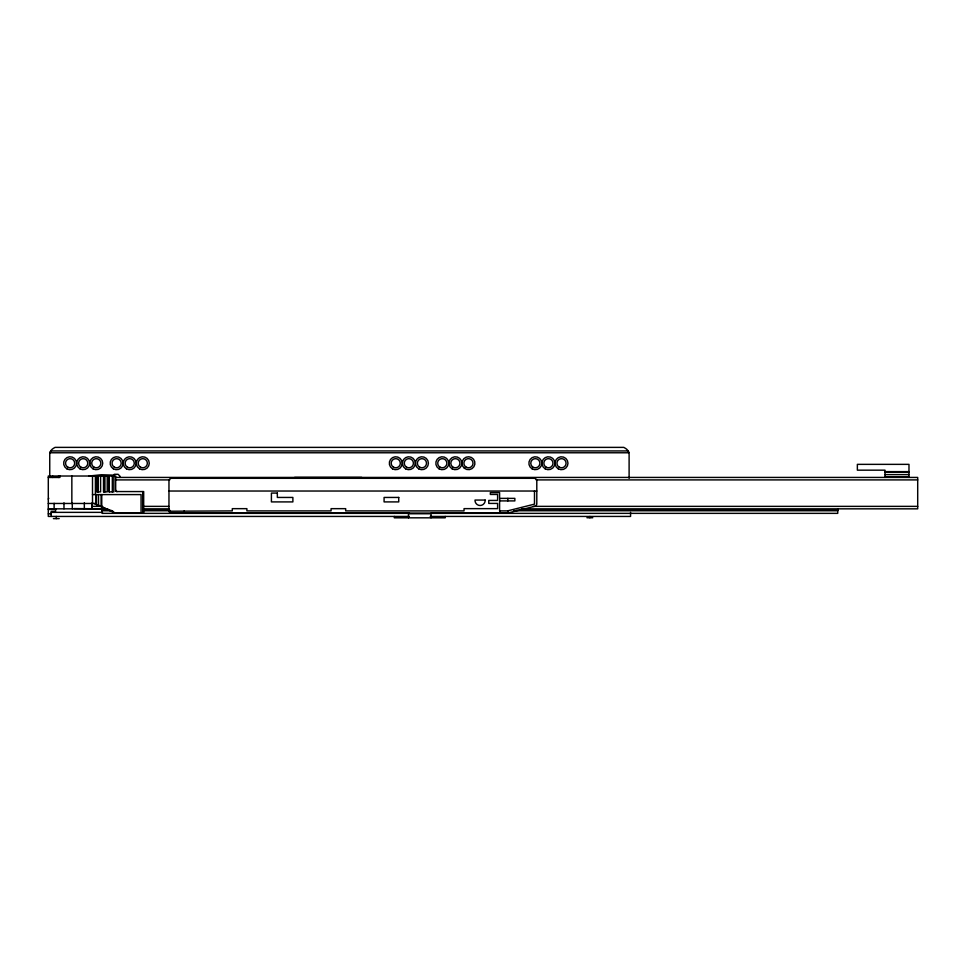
<?xml version="1.0" encoding="UTF-8"?>
<svg xmlns="http://www.w3.org/2000/svg" width="966" height="966" viewBox="0 0 966 966"><rect width="100%" height="100%" fill="white"/><g stroke="black" fill="none" stroke-linecap="round" stroke-linejoin="round"><path stroke-width="1.45" d="M116.113 491.163A1.521 1.473 88.9 0 0 116.85 491.549L143.68 491.573L143.68 512.91L114.809 512.91A199.491 11.942 24.1 0 0 101.756 506.884L96.443 504.638L96.443 494.592M115.92 490.945A1.413 1.364 90 0 1 115.678 490.124L115.691 476.021L48.3 476.021L48.3 516.436L409.282 516.436M48.3 499.096L48.783 498.263M89.005 476.021L101.406 474.741L114.29 475.175L114.29 474.294L118.081 474.294L119.929 476.141L119.977 477.433M294.582 477.433L361.755 477.433M884.989 471.625L908.982 471.625M884.989 472.084L908.982 472.084M884.989 474.596L908.982 474.596M884.989 476.709L908.982 476.709M48.3 477.47L59.928 477.47L59.928 476.021M115.473 477.433L917.7 477.433L917.7 508.84L521.411 508.84M115.449 479.909L169.738 479.909M536.178 479.909L917.7 479.909M168.965 491.03L536.794 491.03M92.47 494.592L141.072 494.592L141.072 512.91M48.3 503.467L94.68 503.467M91.975 506.365L102.517 506.365M143.197 506.365L168.821 506.365M533.461 506.365L917.7 506.365M48.3 508.828L107.902 508.828M107.033 508.84L73.887 508.575M143.197 508.84L168.821 508.84M48.3 509.456L55.847 509.456M111.138 510.302L102.094 510.302L102.094 513.357L409.62 513.357M142.799 510.302L169.931 510.302M516.653 510.302L837.739 510.302M102.094 510.736L112.648 510.736M142.799 510.736L169.931 510.736M513.634 510.736L837.739 510.736M51.21 512.366L102.505 512.366M430.715 513.357L837.739 513.357L837.739 508.768M48.3 513.827L51.319 513.827M430.232 516.436L630.569 516.436L630.569 512.366M586.954 517.752L592.762 517.752M53.384 518.621L59.204 518.621M93.859 503.467L96.443 504.638M908.982 477.433L908.982 464.356L857.361 464.356L857.361 470.164L884.989 470.164L884.989 477.433M629.107 478.339L629.107 454.648A7.269 7.269 0 0 0 625.473 448.357L623.795 447.379L55.074 447.379L53.384 448.357A7.269 7.269 0 0 0 49.749 454.648L49.749 476.866M589.852 516.436L589.852 517.752M536.794 503.745L536.794 480.923A2.62 2.62 0 0 0 534.174 478.315L171.586 478.315A2.62 2.62 0 0 0 168.965 480.923L168.965 510.446A2.62 2.62 0 0 0 171.586 513.055L507.718 513.055L534.814 506.281A2.62 2.62 0 0 0 536.698 504.433M534.488 491.03L534.488 504.143L507.452 510.905L499.591 510.905L499.591 500.907L514.854 500.907L514.854 498.371L499.591 498.371L499.591 492.6L490.342 492.6L490.342 494.447L497.611 494.447L497.611 500.436L488.76 500.436L488.76 503.419L497.611 503.419L497.611 508.635L464.042 508.635L464.042 510.905L345.683 510.905L345.683 508.659L331.072 508.659L331.072 510.905L246.898 510.905L246.898 508.659L232.287 508.659L232.287 510.905L169.086 511.231A2.669 2.584 -90 0 0 170.897 512.958M507.862 498.371L507.862 500.907M507.862 510.797L507.862 513.018M499.724 498.371L499.724 500.907M499.724 510.905L499.724 513.055M445.205 516.436L445.205 517.824L394.321 517.824L394.321 516.436M431.029 517.824L431.029 513.743L408.485 513.743L408.485 517.824M184.156 510.905L184.156 513.055M142.714 491.573L142.714 512.91M113.879 476.021L113.879 491.887L109.001 491.887L109.001 476.021M112.334 476.021L112.334 491.887M109.218 476.021L109.218 491.887M107.238 476.021L107.238 491.887L103.519 491.887L103.519 476.021M104.92 476.021L104.92 491.887M103.833 476.021L103.833 491.887M101.756 494.592L101.756 506.884M101.104 494.592L101.104 506.582M100.597 476.021L100.597 491.887L96.878 491.887L96.878 476.021M98.508 494.592L98.508 505.496M98.278 476.021L98.278 491.887M97.192 476.021L97.192 491.887M96.032 494.592L96.032 504.445M95.405 476.021L95.405 494.592M92.507 476.021L92.507 503.467M92.181 503.081L92.181 508.828M91.842 503.322L91.842 508.828M84.332 502.803L84.332 508.828M72.293 502.863L72.293 508.828M71.846 476.021L71.846 503.467M63.985 502.863L63.985 508.828M58.479 476.021L58.479 477.47M56.294 516.436L56.294 518.621M55.569 508.828L55.569 511.425L51.21 511.425L51.21 516.436M54.12 503.322L54.12 508.828M52.659 476.021L52.659 477.47M117.127 491.573A1.461 1.449 -90 0 1 115.666 490.124M109.037 510.06A202.655 12.135 24.1 0 1 115.208 512.91M97.252 504.638A203.029 12.16 24.1 0 1 107.492 509.336M628.093 450.941L50.775 450.941A9.008 7.873 0 0 0 50.003 452.776L628.866 452.776A9.008 7.873 0 0 0 628.093 450.941M277.339 493.071L271.41 493.071L271.41 501.909L292.879 501.909L292.879 497.442L277.339 497.442L277.339 493.071M398.741 497.442L384.082 497.442L384.082 501.909L398.741 501.909L398.741 497.442M485.174 500.062L475.018 500.062A5.084 5.084 0 0 0 480.09 505.496A5.084 5.084 0 0 0 485.174 500.062M532.459 466.783A4.576 4.576 0 0 0 539.861 463.946A4.576 4.576 0 0 0 533.703 458.947A4.576 4.576 0 0 0 532.459 466.783M532.109 468.836A6.472 6.472 0 0 0 541.805 463.233A6.472 6.472 0 0 0 532.109 457.63A6.472 6.472 0 0 0 532.109 468.836M418.701 468.836A6.472 6.472 0 0 0 428.409 463.233A6.472 6.472 0 0 0 418.701 457.63A6.472 6.472 0 0 0 418.701 468.836M419.655 467.194A4.576 4.576 0 0 0 426.513 463.233A4.576 4.576 0 0 0 419.655 459.261A4.576 4.576 0 0 0 419.655 467.194M139.563 468.836A6.472 6.472 0 0 0 149.271 463.233A6.472 6.472 0 0 0 139.563 457.63A6.472 6.472 0 0 0 139.563 468.836M140.505 467.194A4.576 4.576 0 0 0 147.375 463.233A4.576 4.576 0 0 0 140.505 459.261A4.576 4.576 0 0 0 140.505 467.194M127.427 467.194A4.576 4.576 0 0 0 134.298 463.233A4.576 4.576 0 0 0 127.427 459.261A4.576 4.576 0 0 0 127.427 467.194M126.486 468.836A6.472 6.472 0 0 0 136.182 463.233A6.472 6.472 0 0 0 126.486 457.63A6.472 6.472 0 0 0 126.486 468.836M114.338 467.194A4.576 4.576 0 0 0 121.209 463.233A4.576 4.576 0 0 0 114.338 459.261A4.576 4.576 0 0 0 114.338 467.194M113.396 468.836A6.472 6.472 0 0 0 123.105 463.233A6.472 6.472 0 0 0 113.396 457.63A6.472 6.472 0 0 0 113.396 468.836M93.992 467.194A4.576 4.576 0 0 0 100.862 463.233A4.576 4.576 0 0 0 93.992 459.261A4.576 4.576 0 0 0 93.992 467.194M93.038 468.836A6.472 6.472 0 0 0 102.746 463.233A6.472 6.472 0 0 0 93.038 457.63A6.472 6.472 0 0 0 93.038 468.836M80.903 467.194A4.576 4.576 0 0 0 87.773 463.233A4.576 4.576 0 0 0 80.903 459.261A4.576 4.576 0 0 0 80.903 467.194M79.961 468.836A6.472 6.472 0 0 0 89.657 463.233A6.472 6.472 0 0 0 79.961 457.63A6.472 6.472 0 0 0 79.961 468.836M67.813 467.194A4.576 4.576 0 0 0 74.684 463.233A4.576 4.576 0 0 0 67.813 459.261A4.576 4.576 0 0 0 67.813 467.194M66.871 468.836A6.472 6.472 0 0 0 76.58 463.233A6.472 6.472 0 0 0 66.871 457.63A6.472 6.472 0 0 0 66.871 468.836M558.276 468.836A6.472 6.472 0 0 0 567.972 463.233A6.472 6.472 0 0 0 558.276 457.63A6.472 6.472 0 0 0 558.276 468.836M545.186 468.836A6.472 6.472 0 0 0 554.895 463.233A6.472 6.472 0 0 0 545.186 457.63A6.472 6.472 0 0 0 545.186 468.836M464.392 468.256A6.472 6.472 0 0 0 474.849 464.235A6.472 6.472 0 0 0 466.143 457.184A6.472 6.472 0 0 0 464.392 468.256M452.136 468.836A6.472 6.472 0 0 0 461.845 463.233A6.472 6.472 0 0 0 452.136 457.63A6.472 6.472 0 0 0 452.136 468.836M392.534 468.836A6.472 6.472 0 0 0 402.242 463.233A6.472 6.472 0 0 0 392.534 457.63A6.472 6.472 0 0 0 392.534 468.836M405.623 468.836A6.472 6.472 0 0 0 415.32 463.233A6.472 6.472 0 0 0 405.623 457.63A6.472 6.472 0 0 0 405.623 468.836M439.059 468.836A6.472 6.472 0 0 0 448.767 463.233A6.472 6.472 0 0 0 439.059 457.63A6.472 6.472 0 0 0 439.059 468.836M393.476 467.194A4.576 4.576 0 0 0 400.347 463.233A4.576 4.576 0 0 0 393.476 459.261A4.576 4.576 0 0 0 393.476 467.194M406.565 467.194A4.576 4.576 0 0 0 413.436 463.233A4.576 4.576 0 0 0 406.565 459.261A4.576 4.576 0 0 0 406.565 467.194M546.128 467.194A4.576 4.576 0 0 0 552.999 463.233A4.576 4.576 0 0 0 546.128 459.261A4.576 4.576 0 0 0 546.128 467.194M559.217 467.194A4.576 4.576 0 0 0 566.088 463.233A4.576 4.576 0 0 0 559.217 459.261A4.576 4.576 0 0 0 559.217 467.194M440.001 467.194A4.576 4.576 0 0 0 446.872 463.233A4.576 4.576 0 0 0 440.001 459.261A4.576 4.576 0 0 0 440.001 467.194M452.499 466.783A4.576 4.576 0 0 0 459.901 463.946A4.576 4.576 0 0 0 453.73 458.947A4.576 4.576 0 0 0 452.499 466.783M466.167 467.194A4.576 4.576 0 0 0 473.038 463.233A4.576 4.576 0 0 0 466.167 459.261A4.576 4.576 0 0 0 466.167 467.194"/></g></svg>
